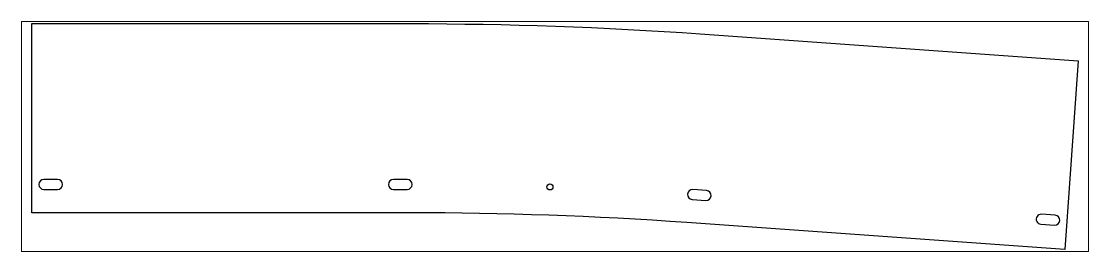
# Paper-space layout 'Layout1' of a CAD drawing. Header units: millimetres. Extents: x 0 to 257, y 70 to 125.
# The model-space entities are those that its viewports show. They can reach past a viewport. Long polylines and large blocks are cut down to what shows.
import ezdxf

# ---------------------------------------------------------------- set-up
doc = ezdxf.new("R2010")
doc.units = ezdxf.units.MM
doc.header["$LTSCALE"] = 25
doc.layers.add('3_Pezzi', color=7, linetype='Continuous')
doc.layers.add('5_Bulloni', color=7, linetype='Continuous')

# ---------------------------------------------------------------- blocks, each defined once
blk = doc.blocks.new('BL1553344777_00001')
at = {"layer": '5_Bulloni', "color": 4, "linetype": 'Continuous'}
for p, q in [((177.3, 35.2), (162.8, 35.2)), ((547.3, 35.2), (532.8, 35.2)), ((162.8, 24.7), (177.3, 24.7)), ((532.8, 24.7), (547.3, 24.7))]:
    blk.add_line(p, q, dxfattribs=at)
for centre, start, end in [((162.8, 30), 90, 270), ((177.3, 30), 270, 90), ((532.8, 30), 90, 270), ((547.3, 30), 270, 90)]:
    blk.add_arc(centre, 5.25, start, end, dxfattribs=at)
blk = doc.blocks.new('BL1553344777_00002')
at = {"layer": '5_Bulloni', "color": 4, "linetype": 'Continuous'}
for p, q in [((864.2, 23.5), (849.7, 24.6)), ((849, 14.1), (863.5, 13.1)), ((1233.3, -2.6), (1218.8, -1.6)), ((1218.1, -12), (1232.5, -13.1))]:
    blk.add_line(p, q, dxfattribs=at)
for centre, start, end in [((849.4, 19.3), 85.9514, 265.9514), ((863.8, 18.3), 265.952, 85.952), ((1218.4, -6.8), 85.9507, 265.952), ((1232.9, -7.8), 265.952, 85.952)]:
    blk.add_arc(centre, 5.25, start, end, dxfattribs=at)
blk = doc.blocks.new('BL1553344777_00003')
at = {"layer": '5_Bulloni', "color": 2, "linetype": 'Continuous'}
blk.add_circle((698.4, 27.4), 3.25, dxfattribs=at)
blk = doc.blocks.new('BL1553344777_00004')
at = {"layer": '3_Pezzi', "color": 3, "linetype": 'Continuous'}
for p, q in [((150, 0), (150, 200)), ((150, 200), (550.9, 200)), ((550.9, 200), (570, 200)), ((570, 200), (589.2, 199.8)), ((589.2, 199.8), (608.4, 199.6)), ((608.4, 199.6), (627.6, 199.3)), ((627.6, 199.3), (646.8, 198.9)), ((646.8, 198.9), (665.9, 198.5)), ((665.9, 198.5), (685.1, 197.9)), ((685.1, 197.9), (704.3, 197.3)), ((704.3, 197.3), (723.5, 196.6)), ((723.5, 196.6), (742.6, 195.8)), ((742.6, 195.8), (761.8, 194.9)), ((761.8, 194.9), (781, 193.9)), ((781, 193.9), (800.1, 192.8)), ((800.1, 192.8), (819.3, 191.7)), ((819.3, 191.7), (838.4, 190.5)), ((838.4, 190.5), (857.6, 189.2)), ((857.6, 189.2), (1257.6, 160.8)), ((1257.6, 160.8), (1243.5, -38.7)), ((550.9, 0), (150, 0)), ((569.1, 0), (550.9, 0)), ((587.4, -0.2), (569.1, 0)), ((605.7, -0.4), (587.4, -0.2)), ((624, -0.6), (605.7, -0.4)), ((642.3, -1), (624, -0.6)), ((660.6, -1.5), (642.3, -1)), ((678.9, -2), (660.6, -1.5)), ((697.2, -2.6), (678.9, -2)), ((715.5, -3.3), (697.2, -2.6)), ((733.8, -4), (715.5, -3.3)), ((752.1, -4.9), (733.8, -4)), ((770.4, -5.8), (752.1, -4.9)), ((788.6, -6.8), (770.4, -5.8)), ((806.9, -7.9), (788.6, -6.8)), ((825.2, -9.1), (806.9, -7.9)), ((843.5, -10.3), (825.2, -9.1)), ((1243.5, -38.7), (843.5, -10.3))]:
    blk.add_line(p, q, dxfattribs=at)

msp = doc.modelspace()

# ---------------------------------------------------------------- block references
at = {"layer": '3_Pezzi'}
msp.add_blockref('BL1553344777_00004', (0, 0), dxfattribs=at)
at = {"layer": '5_Bulloni'}
for name in ['BL1553344777_00001', 'BL1553344777_00003', 'BL1553344777_00002']:
    msp.add_blockref(name, (0, 0), dxfattribs=at)

psp = doc.layouts.get("Layout1")

# ---------------------------------------------------------------- viewports
at = {"layer": '0'}
psp.add_viewport(center=(128.5, 97.5), size=(257, 55.3734), view_center_point=(703.81, 80.67), view_height=243.4211, dxfattribs=at)

doc.saveas('drawing.dxf')
